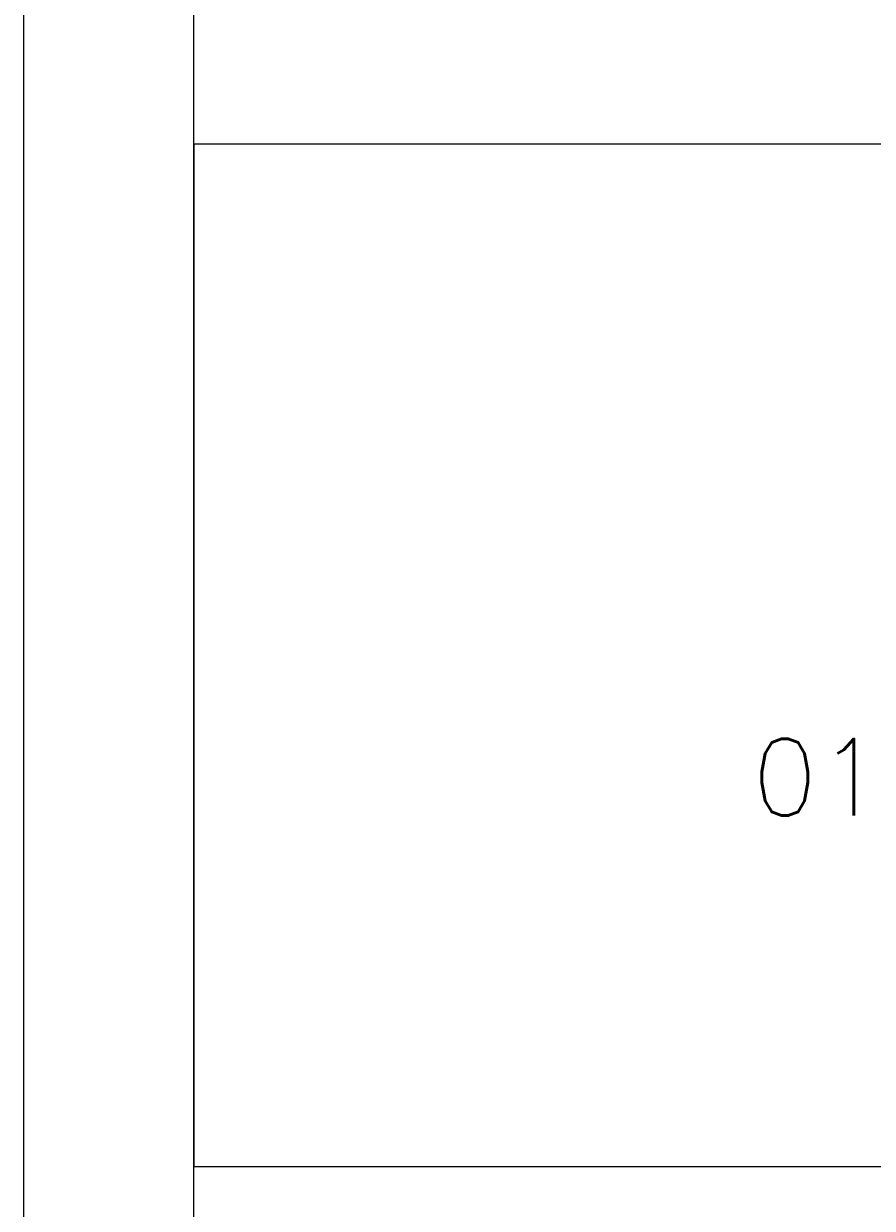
# Model space of a CAD drawing. Header units: millimetres. Extents: x 26027 to 581921, y 7230 to 233891.
# Drawn here: x 533398 to 533896, y 172778 to 173473 of the extents above; entities that cross this region are included whole.
import ezdxf

# ---------------------------------------------------------------- set-up
doc = ezdxf.new("R2010")
doc.units = ezdxf.units.MM
doc.header["$LTSCALE"] = 5
doc.layers.get('0').update_dxf_attribs({"color": 252})
for name, color, linetype, lineweight in [('Medical Equipment and Furniture', 252, 'Continuous', 0), ('NEW', 252, 'Continuous', 5), ('Walls', 252, 'Continuous', 5)]:
    doc.layers.add(name, color=color, linetype=linetype, lineweight=lineweight)
doc.styles.add('list_ghTextstyle', font='romans.shx', dxfattribs={"height": 0.25})

# ---------------------------------------------------------------- blocks, each defined once
blk = doc.blocks.new('*X103')
at = {"color": 0}
for p, q in [((5, 3), (5, 3)), ((5, 3), (5, 3)), ((5, 3), (5, 3)), ((5, 3), (5, 3)), ((5, 3), (5, 3)), ((5, 3), (5, 3)), ((5, 3), (5, 3)), ((5, 3), (5, 3)), ((5, 3), (5, 3)), ((5, 3), (5, 3)), ((5, 3), (5, 3)), ((5, 3), (5, 3)), ((5, 3), (5, 3)), ((5, 3), (5, 3)), ((5, 3), (5, 3)), ((5, 3), (5, 3)), ((5, 3), (5, 3)), ((5, 3), (5, 3)), ((5, 3), (5, 3)), ((5, 3), (5, 3)), ((5, 3), (5, 3)), ((5, 3), (5, 3)), ((5, 3), (5, 3)), ((5, 3), (5, 3)), ((5, 3), (5, 3)), ((5, 3), (5, 3)), ((5, 3), (5, 3)), ((5, 3), (5, 3)), ((5, 3), (5, 3)), ((5, 3), (5, 3)), ((5, 3), (5, 3)), ((5, 3), (5, 3)), ((5, 3), (5, 3)), ((5, 3), (5, 3)), ((5, 3), (5, 3)), ((5, 3), (5, 3)), ((5, 3), (5, 3)), ((5, 3), (5, 3)), ((5, 3), (5, 3)), ((5, 3), (5, 3)), ((5, 3), (5, 3)), ((5, 3), (5, 3)), ((5, 3), (5, 3)), ((5, 3), (5, 3)), ((5, 3), (5, 3)), ((5, 3), (5, 3)), ((5, 3), (5, 3)), ((5, 3), (5, 3)), ((5, 3), (5, 3)), ((5, 3), (5, 3)), ((5, 3), (5, 3)), ((5, 3), (5, 3)), ((5, 3), (5, 3)), ((5, 3), (5, 3)), ((5, 3), (5, 3)), ((5, 3), (5, 3)), ((5, 3), (5, 3)), ((5, 3), (5, 3)), ((5, 3), (5, 3)), ((5, 3), (5, 3)), ((5, 3), (5, 3)), ((5, 3), (5, 3)), ((5, 3), (5, 3)), ((5, 3), (5, 3)), ((5, 3), (5, 3)), ((5, 3), (5, 3)), ((6, 3), (5, 3)), ((5, 3), (5, 3)), ((6, 3), (5, 3)), ((5, 3), (5, 3)), ((6, 3), (5, 3)), ((5, 3), (5, 3)), ((6, 3), (5, 3)), ((5, 3), (5, 3)), ((5, 3), (5, 3)), ((5, 3), (5, 3)), ((5, 3), (5, 3)), ((5, 3), (5, 3)), ((5, 3), (5, 3)), ((5, 3), (5, 3)), ((5, 3), (5, 3)), ((5, 3), (5, 3)), ((5, 3), (5, 3)), ((5, 3), (5, 3)), ((5, 3), (5, 3)), ((5, 3), (5, 3)), ((5, 3), (5, 3)), ((5, 3), (5, 3)), ((5, 3), (5, 3)), ((5, 3), (5, 3)), ((5, 3), (5, 3)), ((5, 3), (5, 3)), ((5, 3), (5, 3)), ((5, 3), (5, 3)), ((5, 3), (5, 3)), ((5, 3), (5, 3)), ((6, 3), (6, 3)), ((6, 3), (6, 3)), ((6, 3), (6, 3)), ((6, 3), (6, 3)), ((6, 3), (6, 3)), ((6, 3), (6, 3)), ((6, 3), (6, 3)), ((6, 3), (6, 3)), ((6, 3), (6, 3)), ((6, 3), (6, 3)), ((6, 3), (6, 3)), ((6, 3), (6, 3)), ((6, 3), (6, 3)), ((6, 3), (6, 3)), ((6, 3), (6, 3)), ((6, 3), (6, 3)), ((6, 3), (6, 3)), ((6, 3), (6, 3)), ((6, 3), (6, 3)), ((6, 3), (6, 3)), ((6, 3), (6, 3)), ((6, 3), (6, 3)), ((6, 3), (6, 3)), ((6, 3), (6, 3)), ((6, 3), (6, 3)), ((6, 3), (6, 3)), ((6, 3), (6, 3)), ((6, 3), (6, 3)), ((6, 3), (6, 3)), ((6, 3), (6, 3)), ((6, 3), (6, 3)), ((6, 3), (6, 3)), ((6, 3), (6, 3)), ((6, 3), (6, 3)), ((6, 3), (6, 3)), ((6, 3), (6, 3)), ((6, 3), (6, 3)), ((6, 3), (6, 3)), ((6, 3), (6, 3)), ((6, 3), (6, 3)), ((6, 3), (6, 3)), ((6, 3), (6, 3)), ((6, 3), (6, 3)), ((6, 3), (6, 3)), ((6, 3), (6, 3)), ((6, 3), (6, 3)), ((6, 3), (6, 3)), ((6, 3), (6, 3)), ((6, 3), (6, 3)), ((6, 3), (6, 3)), ((6, 3), (6, 3)), ((6, 3), (6, 3)), ((6, 3), (6, 3)), ((6, 3), (6, 3)), ((6, 3), (6, 3)), ((6, 3), (6, 3)), ((6, 3), (6, 3)), ((6, 3), (6, 3)), ((6, 3), (6, 3)), ((6, 3), (6, 3)), ((6, 3), (6, 3)), ((6, 3), (6, 3)), ((6, 3), (6, 3)), ((6, 3), (6, 3)), ((6, 3), (6, 3)), ((6, 3), (6, 3)), ((6, 3), (6, 3)), ((6, 3), (6, 3)), ((6, 3), (6, 3)), ((6, 3), (6, 3)), ((6, 3), (6, 3)), ((6, 3), (6, 3)), ((6, 3), (6, 3)), ((6, 3), (6, 3)), ((6, 3), (6, 3)), ((6, 3), (6, 3)), ((6, 3), (6, 3)), ((6, 3), (6, 3)), ((6, 3), (6, 3)), ((6, 3), (6, 3)), ((6, 3), (6, 3)), ((6, 3), (6, 3)), ((6, 3), (6, 3)), ((6, 3), (6, 3)), ((6, 3), (6, 3)), ((6, 3), (6, 3)), ((6, 3), (6, 3)), ((6, 3), (6, 3)), ((6, 3), (6, 3)), ((6, 3), (6, 3)), ((6, 3), (6, 3)), ((6, 3), (6, 3)), ((6, 3), (6, 3)), ((6, 3), (6, 3)), ((6, 3), (6, 3)), ((6, 3), (6, 3)), ((6, 3), (6, 3)), ((6, 3), (6, 3)), ((6, 3), (6, 3)), ((6, 3), (6, 3)), ((6, 3), (6, 3)), ((6, 3), (6, 3)), ((6, 3), (6, 3)), ((6, 3), (6, 3)), ((6, 3), (6, 3)), ((6, 3), (6, 3)), ((6, 3), (6, 3)), ((6, 3), (6, 3)), ((6, 3), (6, 3)), ((6, 3), (6, 3)), ((6, 3), (6, 3)), ((6, 3), (6, 3)), ((6, 3), (6, 3)), ((6, 3), (6, 3)), ((6, 3), (6, 3)), ((6, 3), (6, 3)), ((6, 3), (6, 3)), ((6, 3), (6, 3)), ((6, 3), (6, 3)), ((6, 3), (6, 3)), ((6, 3), (6, 3)), ((6, 3), (6, 3)), ((6, 3), (6, 3)), ((6, 3), (6, 3)), ((6, 3), (6, 3)), ((6, 3), (6, 3)), ((6, 3), (6, 3)), ((6, 3), (6, 3)), ((6, 3), (6, 3)), ((6, 3), (6, 3)), ((6, 3), (6, 3)), ((6, 3), (6, 3)), ((6, 3), (6, 3)), ((6, 3), (6, 3)), ((6, 3), (6, 3)), ((6, 3), (6, 3)), ((6, 3), (6, 3)), ((6, 3), (6, 3)), ((6, 3), (6, 3)), ((6, 3), (6, 3)), ((6, 3), (6, 3)), ((6, 3), (6, 3)), ((6, 3), (6, 3)), ((6, 3), (6, 3)), ((6, 3), (6, 3)), ((6, 3), (6, 3)), ((6, 3), (6, 3)), ((6, 3), (6, 3)), ((6, 3), (6, 3)), ((6, 3), (6, 3)), ((6, 3), (6, 3)), ((6, 3), (6, 3)), ((6, 3), (6, 3)), ((6, 3), (6, 3)), ((6, 3), (6, 3)), ((6, 3), (6, 3)), ((6, 3), (6, 3)), ((6, 3), (6, 3)), ((6, 3), (6, 3)), ((6, 3), (6, 3)), ((6, 3), (6, 3)), ((6, 3), (6, 3)), ((6, 3), (6, 3)), ((6, 3), (6, 3)), ((6, 3), (6, 3)), ((6, 3), (6, 3)), ((6, 3), (6, 3)), ((6, 3), (6, 3)), ((6, 3), (6, 3)), ((6, 3), (6, 3)), ((6, 3), (6, 3)), ((6, 3), (6, 3)), ((6, 3), (6, 3)), ((6, 3), (6, 3)), ((6, 3), (6, 3)), ((6, 3), (6, 3)), ((6, 3), (6, 3)), ((6, 3), (6, 3)), ((6, 3), (6, 3)), ((6, 3), (6, 3)), ((6, 3), (6, 3)), ((6, 3), (6, 3)), ((6, 3), (6, 3)), ((6, 3), (6, 3)), ((6, 3), (6, 3)), ((6, 3), (6, 3)), ((6, 3), (6, 3)), ((6, 3), (6, 3)), ((6, 3), (6, 3)), ((6, 3), (6, 3)), ((6, 3), (6, 3)), ((6, 3), (6, 3)), ((6, 3), (6, 3)), ((6, 3), (6, 3)), ((6, 3), (6, 3)), ((6, 3), (6, 3)), ((6, 3), (6, 3)), ((6, 3), (6, 3)), ((6, 3), (6, 3)), ((6, 3), (6, 3)), ((6, 3), (6, 3)), ((6, 3), (6, 3)), ((6, 3), (6, 3)), ((6, 3), (6, 3)), ((6, 3), (5, 3)), ((6, 3), (5, 3)), ((6, 3), (5, 3)), ((6, 3), (5, 3)), ((6, 3), (5, 3)), ((6, 3), (6, 3)), ((6, 3), (6, 3)), ((6, 3), (6, 3)), ((6, 3), (6, 3)), ((6, 3), (6, 3)), ((6, 3), (6, 3)), ((6, 3), (6, 3)), ((6, 3), (6, 3)), ((6, 3), (6, 3)), ((6, 3), (6, 3)), ((6, 3), (6, 3)), ((6, 3), (6, 3)), ((6, 3), (6, 3)), ((6, 3), (6, 3)), ((6, 3), (6, 3)), ((6, 3), (6, 3)), ((6, 3), (6, 3)), ((6, 3), (6, 3)), ((6, 3), (6, 3)), ((6, 3), (6, 3)), ((6, 3), (6, 3)), ((6, 3), (6, 3)), ((6, 3), (6, 3)), ((6, 3), (6, 3)), ((6, 3), (6, 3)), ((6, 3), (6, 3)), ((6, 3), (6, 3)), ((6, 3), (6, 3)), ((6, 3), (6, 3)), ((6, 3), (6, 3)), ((6, 3), (6, 3)), ((6, 3), (6, 3)), ((6, 3), (6, 3)), ((6, 3), (6, 3)), ((6, 3), (6, 3)), ((6, 3), (6, 3)), ((6, 3), (6, 3)), ((6, 3), (6, 3)), ((6, 3), (6, 3)), ((6, 3), (6, 3)), ((6, 3), (6, 3)), ((6, 3), (6, 3)), ((6, 3), (6, 3)), ((6, 3), (6, 3)), ((6, 3), (6, 3)), ((6, 3), (6, 3)), ((6, 3), (6, 3)), ((6, 3), (6, 3)), ((6, 3), (6, 3)), ((6, 3), (6, 3)), ((6, 3), (6, 3)), ((6, 3), (6, 3)), ((6, 3), (6, 3)), ((6, 3), (6, 3)), ((6, 3), (6, 3)), ((6, 3), (6, 3)), ((6, 3), (6, 3)), ((6, 3), (6, 3)), ((6, 3), (6, 3)), ((6, 3), (6, 3)), ((6, 3), (6, 3)), ((6, 3), (6, 3)), ((6, 3), (6, 3)), ((6, 3), (6, 3)), ((6, 3), (6, 3)), ((6, 3), (6, 3)), ((6, 3), (6, 3)), ((6, 3), (6, 3)), ((6, 3), (6, 3)), ((6, 3), (6, 3)), ((6, 3), (6, 3)), ((6, 3), (6, 3)), ((6, 3), (6, 3)), ((6, 3), (6, 3)), ((6, 3), (6, 3)), ((6, 3), (6, 3)), ((6, 3), (6, 3)), ((6, 3), (6, 3)), ((6, 3), (6, 3)), ((6, 3), (6, 3)), ((6, 3), (6, 3)), ((6, 3), (6, 3)), ((6, 3), (6, 3)), ((6, 3), (6, 3)), ((6, 3), (6, 3)), ((6, 3), (6, 3)), ((6, 3), (6, 3)), ((6, 3), (6, 3)), ((6, 3), (6, 3)), ((6, 3), (6, 3)), ((6, 3), (6, 3)), ((6, 3), (6, 3)), ((6, 3), (6, 3)), ((6, 3), (6, 3)), ((6, 3), (6, 3)), ((6, 3), (6, 3)), ((6, 3), (6, 3)), ((6, 3), (6, 3)), ((6, 3), (6, 3)), ((6, 3), (6, 3)), ((6, 3), (6, 3)), ((6, 3), (6, 3)), ((6, 3), (6, 3)), ((6, 3), (6, 3)), ((6, 3), (6, 3)), ((6, 3), (6, 3)), ((6, 3), (6, 3)), ((6, 3), (6, 3)), ((6, 3), (6, 3)), ((6, 3), (6, 3)), ((6, 3), (6, 3)), ((6, 3), (6, 3)), ((6, 3), (6, 3)), ((6, 3), (6, 3)), ((6, 3), (6, 3)), ((6, 3), (6, 3)), ((6, 3), (6, 3)), ((6, 3), (6, 3)), ((6, 3), (6, 3)), ((6, 3), (6, 3)), ((6, 3), (6, 3)), ((6, 3), (6, 3)), ((6, 3), (6, 3)), ((6, 3), (6, 3)), ((6, 3), (6, 3)), ((6, 3), (6, 3)), ((6, 3), (6, 3)), ((6, 3), (6, 3)), ((6, 3), (6, 3)), ((6, 3), (6, 3)), ((6, 3), (6, 3)), ((6, 3), (6, 3)), ((6, 3), (6, 3)), ((6, 3), (6, 3)), ((6, 3), (6, 3)), ((6, 3), (6, 3)), ((6, 3), (6, 3)), ((6, 3), (6, 3)), ((6, 3), (6, 3)), ((6, 3), (6, 3)), ((6, 3), (6, 3)), ((6, 3), (6, 3)), ((6, 3), (6, 3)), ((6, 3), (6, 3)), ((6, 3), (6, 3)), ((6, 3), (6, 3)), ((6, 3), (6, 3)), ((6, 3), (6, 3)), ((6, 3), (6, 3)), ((6, 3), (6, 3)), ((6, 3), (6, 3)), ((6, 3), (6, 3)), ((6, 3), (6, 3)), ((6, 3), (6, 3)), ((6, 3), (6, 3)), ((6, 3), (6, 3)), ((6, 3), (6, 3)), ((6, 3), (6, 3)), ((6, 3), (6, 3)), ((6, 3), (6, 3)), ((6, 3), (6, 3)), ((6, 3), (6, 3)), ((6, 3), (6, 3)), ((6, 3), (6, 3)), ((6, 3), (6, 3)), ((6, 3), (6, 3)), ((6, 3), (6, 3)), ((6, 3), (6, 3)), ((6, 3), (6, 3)), ((6, 3), (6, 3)), ((6, 3), (6, 3)), ((6, 3), (6, 3)), ((6, 3), (6, 3)), ((6, 3), (6, 3)), ((6, 3), (6, 3)), ((6, 3), (6, 3)), ((6, 3), (6, 3)), ((6, 3), (6, 3)), ((6, 3), (6, 3)), ((6, 3), (6, 3)), ((6, 3), (6, 3)), ((6, 3), (6, 3)), ((6, 3), (6, 3)), ((6, 3), (6, 3)), ((6, 3), (6, 3)), ((6, 3), (6, 3)), ((6, 3), (6, 3)), ((6, 3), (6, 3)), ((6, 3), (6, 3)), ((6, 3), (6, 3)), ((6, 3), (6, 3)), ((6, 3), (6, 3)), ((6, 3), (6, 3)), ((6, 3), (6, 3)), ((6, 3), (6, 3)), ((6, 3), (6, 3)), ((6, 3), (6, 3)), ((6, 3), (6, 3)), ((6, 3), (6, 3)), ((6, 3), (6, 3)), ((6, 3), (6, 3)), ((6, 3), (6, 3)), ((6, 3), (6, 3)), ((6, 3), (6, 3)), ((6, 3), (6, 3)), ((6, 3), (6, 3)), ((6, 3), (6, 3)), ((6, 3), (6, 3)), ((6, 3), (6, 3)), ((6, 3), (6, 3)), ((6, 3), (6, 3)), ((6, 3), (6, 3)), ((6, 3), (6, 3)), ((6, 3), (6, 3)), ((6, 3), (6, 3)), ((6, 3), (6, 3)), ((6, 3), (6, 3)), ((6, 3), (6, 3)), ((6, 3), (6, 3)), ((6, 3), (6, 3)), ((6, 3), (6, 3)), ((6, 3), (6, 3)), ((6, 3), (6, 3)), ((6, 3), (6, 3)), ((6, 3), (6, 3)), ((6, 3), (6, 3)), ((6, 3), (6, 3)), ((6, 3), (6, 3)), ((6, 3), (6, 3)), ((6, 3), (6, 3)), ((6, 3), (6, 3)), ((6, 3), (6, 3)), ((6, 3), (6, 3)), ((6, 3), (6, 3)), ((6, 3), (6, 3)), ((6, 3), (6, 3)), ((6, 3), (6, 3)), ((6, 3), (6, 3)), ((6, 3), (6, 3)), ((6, 3), (6, 3)), ((6, 3), (6, 3)), ((6, 3), (6, 3)), ((6, 3), (6, 3)), ((6, 3), (6, 3)), ((6, 3), (6, 3)), ((6, 3), (6, 3)), ((6, 3), (6, 3)), ((6, 3), (6, 3)), ((6, 3), (6, 3)), ((6, 3), (6, 3)), ((6, 3), (6, 3)), ((6, 3), (6, 3)), ((6, 3), (6, 3)), ((6, 3), (6, 3)), ((6, 3), (6, 3)), ((6, 3), (6, 3)), ((6, 3), (6, 3)), ((6, 3), (6, 3)), ((6, 3), (6, 3)), ((6, 3), (6, 3)), ((6, 3), (6, 3)), ((6, 3), (6, 3)), ((6, 3), (6, 3)), ((6, 3), (6, 3)), ((6, 3), (6, 3)), ((6, 3), (6, 3)), ((6, 3), (6, 3)), ((6, 3), (6, 3)), ((6, 3), (6, 3)), ((6, 3), (6, 3)), ((6, 3), (6, 3)), ((6, 3), (6, 3)), ((6, 3), (6, 3)), ((6, 3), (6, 3)), ((6, 3), (6, 3)), ((6, 3), (6, 3)), ((6, 3), (6, 3)), ((6, 3), (6, 3)), ((6, 3), (6, 3)), ((6, 3), (6, 3)), ((6, 3), (6, 3)), ((6, 3), (6, 3)), ((6, 3), (6, 3)), ((6, 3), (6, 3)), ((6, 3), (6, 3)), ((6, 3), (6, 3)), ((6, 3), (6, 3)), ((6, 3), (6, 3)), ((6, 3), (6, 3)), ((6, 3), (6, 3)), ((6, 3), (6, 3)), ((6, 3), (6, 3)), ((6, 3), (6, 3)), ((6, 3), (6, 3)), ((6, 3), (6, 3)), ((6, 3), (6, 3)), ((6, 3), (6, 3)), ((6, 3), (6, 3)), ((6, 3), (6, 3)), ((6, 3), (6, 3)), ((6, 3), (6, 3)), ((6, 3), (6, 3)), ((6, 3), (6, 3)), ((6, 3), (6, 3)), ((6, 3), (6, 3)), ((6, 3), (6, 3)), ((6, 3), (6, 3)), ((6, 3), (6, 3)), ((6, 3), (6, 3)), ((6, 3), (6, 3)), ((6, 3), (6, 3)), ((6, 3), (6, 3)), ((6, 3), (6, 3)), ((6, 3), (6, 3)), ((6, 3), (6, 3)), ((6, 3), (6, 3)), ((6, 3), (6, 3))]:
    blk.add_line(p, q, dxfattribs=at)
blk = doc.blocks.new('*X104')
at = {"color": 0}
for p, q in [((13, 1), (13, 1)), ((13, 1), (13, 1)), ((13, 1), (13, 1)), ((13, 1), (13, 1)), ((13, 1), (13, 1)), ((13, 1), (13, 1)), ((13, 1), (13, 1)), ((13, 1), (13, 1)), ((13, 1), (13, 1)), ((13, 1), (13, 1)), ((13, 1), (13, 1)), ((13, 1), (13, 1)), ((13, 1), (13, 1)), ((13, 1), (13, 1)), ((13, 1), (13, 1)), ((13, 1), (14, 1)), ((13, 1), (14, 1)), ((13, 1), (14, 1)), ((13, 1), (13, 1)), ((13, 1), (13, 1)), ((13, 1), (13, 1)), ((13, 1), (13, 1)), ((13, 1), (13, 1)), ((13, 1), (13, 1)), ((13, 1), (13, 1)), ((13, 1), (13, 1)), ((13, 1), (13, 1)), ((13, 1), (13, 1)), ((13, 1), (13, 1)), ((13, 1), (13, 1)), ((13, 1), (13, 1)), ((13, 1), (13, 1)), ((13, 1), (13, 1)), ((13, 1), (13, 1)), ((13, 1), (13, 1)), ((13, 1), (13, 1)), ((13, 1), (13, 1)), ((13, 1), (13, 1)), ((13, 1), (13, 1)), ((13, 1), (13, 1)), ((13, 1), (13, 1)), ((13, 1), (13, 1)), ((13, 1), (13, 1)), ((13, 1), (13, 1)), ((13, 1), (13, 1)), ((13, 1), (13, 1)), ((13, 1), (13, 1)), ((13, 1), (13, 1)), ((13, 1), (13, 1)), ((13, 1), (13, 1)), ((13, 1), (13, 1)), ((13, 1), (13, 1)), ((13, 1), (13, 1)), ((13, 1), (13, 1)), ((13, 1), (13, 1)), ((13, 1), (13, 1)), ((13, 1), (13, 1)), ((13, 1), (13, 1)), ((13, 1), (13, 1)), ((13, 1), (13, 1)), ((13, 1), (13, 1)), ((13, 1), (13, 1)), ((13, 1), (13, 1)), ((13, 1), (13, 1)), ((13, 1), (13, 1)), ((13, 1), (13, 1)), ((13, 1), (13, 1)), ((13, 1), (13, 1)), ((13, 1), (13, 1)), ((13, 1), (13, 1)), ((13, 1), (13, 1)), ((13, 1), (13, 1)), ((13, 1), (13, 1)), ((13, 1), (13, 1)), ((13, 1), (13, 1)), ((13, 1), (13, 1)), ((13, 1), (13, 1)), ((13, 1), (13, 1)), ((13, 1), (13, 1)), ((13, 1), (13, 1)), ((13, 1), (13, 1)), ((13, 1), (13, 1)), ((13, 1), (13, 1)), ((13, 1), (13, 1)), ((13, 1), (13, 1)), ((13, 1), (13, 1)), ((13, 1), (13, 1)), ((13, 1), (13, 1)), ((13, 1), (13, 1)), ((13, 1), (13, 1)), ((13, 1), (13, 1)), ((13, 1), (13, 1)), ((13, 1), (13, 1)), ((13, 1), (13, 1)), ((13, 1), (13, 1)), ((13, 1), (13, 1)), ((13, 1), (13, 1)), ((13, 1), (13, 1)), ((13, 1), (13, 1)), ((13, 1), (13, 1)), ((13, 1), (13, 1)), ((13, 1), (13, 1)), ((13, 1), (13, 1)), ((13, 1), (13, 1)), ((13, 1), (13, 1)), ((13, 1), (13, 1)), ((13, 1), (13, 1)), ((13, 1), (13, 1)), ((13, 1), (13, 1)), ((13, 1), (13, 1)), ((13, 1), (13, 1)), ((13, 1), (13, 1)), ((13, 1), (13, 1)), ((13, 1), (13, 1)), ((13, 1), (13, 1)), ((13, 1), (13, 1)), ((13, 1), (13, 1)), ((13, 1), (13, 1)), ((13, 1), (13, 1)), ((13, 1), (13, 1)), ((13, 1), (13, 1)), ((13, 1), (13, 1)), ((13, 1), (13, 1)), ((13, 1), (14, 1)), ((13, 0), (13, 0)), ((13, 0), (13, 0)), ((13, 0), (13, 0)), ((13, 0), (13, 0)), ((13, 0), (13, 0)), ((13, 0), (13, 0)), ((13, 0), (13, 0)), ((13, 0), (13, 0)), ((13, 0), (13, 0)), ((13, 0), (13, 0)), ((13, 0), (13, 0)), ((13, 0), (13, 0)), ((13, 0), (13, 0)), ((13, 0), (13, 0)), ((13, 0), (13, 0)), ((13, 0), (13, 0)), ((13, 0), (13, 0)), ((13, 0), (13, 0)), ((13, 0), (13, 0)), ((13, 0), (13, 0)), ((13, 0), (13, 0)), ((13, 0), (13, 0)), ((13, 0), (13, 0)), ((13, 0), (13, 0)), ((13, 0), (13, 0)), ((13, 0), (13, 0)), ((13, 0), (13, 0)), ((13, 0), (13, 0)), ((13, 0), (13, 0)), ((13, 0), (13, 0)), ((13, 0), (13, 0)), ((13, 0), (13, 0)), ((13, 0), (13, 0)), ((13, 0), (13, 0)), ((13, 0), (13, 0)), ((13, 0), (13, 0)), ((13, 0), (13, 0)), ((13, 0), (13, 0)), ((13, 0), (13, 0)), ((13, 0), (13, 0)), ((13, 0), (13, 0)), ((13, 0), (13, 0)), ((13, 0), (13, 0)), ((13, 0), (13, 0)), ((13, 0), (13, 0)), ((13, 0), (13, 0)), ((13, 0), (13, 0)), ((13, 0), (13, 0)), ((13, 0), (14, 0)), ((13, 0), (14, 0)), ((13, 0), (13, 0)), ((13, 0), (14, 0)), ((14, 1), (14, 1)), ((14, 1), (14, 1)), ((14, 1), (14, 1)), ((14, 1), (14, 1)), ((14, 1), (14, 1)), ((14, 1), (14, 1)), ((14, 1), (14, 1)), ((14, 1), (14, 1)), ((14, 1), (14, 1)), ((14, 1), (14, 1)), ((14, 1), (14, 1)), ((14, 1), (14, 1)), ((14, 1), (14, 1)), ((14, 1), (14, 1)), ((14, 1), (14, 1)), ((14, 1), (14, 1)), ((14, 1), (14, 1)), ((14, 1), (14, 1)), ((14, 1), (14, 1)), ((14, 1), (14, 1)), ((14, 1), (14, 1)), ((14, 1), (14, 1)), ((14, 1), (14, 1)), ((14, 1), (14, 1)), ((14, 1), (14, 1)), ((14, 1), (14, 1)), ((14, 1), (14, 1)), ((14, 1), (14, 1)), ((14, 1), (14, 1)), ((14, 1), (14, 1)), ((14, 1), (14, 1)), ((14, 1), (14, 1)), ((14, 1), (14, 1)), ((14, 1), (14, 1)), ((14, 1), (14, 1)), ((14, 1), (14, 1)), ((14, 1), (14, 1)), ((14, 1), (14, 1)), ((14, 1), (14, 1)), ((14, 1), (14, 1)), ((14, 1), (14, 1)), ((14, 1), (14, 1)), ((14, 1), (14, 1)), ((14, 1), (14, 1)), ((14, 1), (14, 1)), ((14, 1), (14, 1)), ((14, 1), (14, 1)), ((14, 1), (14, 1)), ((14, 1), (14, 1)), ((14, 1), (14, 1)), ((14, 1), (14, 1)), ((14, 1), (14, 1)), ((14, 1), (14, 1)), ((14, 1), (14, 1)), ((14, 1), (14, 1)), ((14, 1), (14, 1)), ((14, 1), (14, 1)), ((14, 1), (14, 1)), ((14, 1), (14, 1)), ((14, 1), (14, 1)), ((14, 1), (14, 1)), ((14, 1), (14, 1)), ((14, 1), (14, 1)), ((14, 1), (14, 1)), ((14, 1), (14, 1)), ((14, 1), (14, 1)), ((14, 1), (14, 1)), ((14, 1), (14, 1)), ((14, 1), (14, 1)), ((14, 1), (14, 1)), ((14, 1), (14, 1)), ((14, 1), (14, 1)), ((14, 1), (14, 1)), ((14, 1), (14, 1)), ((14, 1), (14, 1)), ((14, 1), (14, 1)), ((14, 1), (14, 1)), ((14, 1), (14, 1)), ((14, 1), (14, 1)), ((14, 1), (14, 1)), ((14, 1), (14, 1)), ((14, 1), (14, 1)), ((14, 1), (14, 1)), ((14, 1), (14, 1)), ((14, 1), (14, 1)), ((14, 1), (14, 1)), ((14, 1), (14, 1)), ((14, 1), (14, 1)), ((14, 1), (14, 1)), ((14, 1), (14, 1)), ((14, 1), (14, 1)), ((14, 1), (14, 1)), ((14, 1), (14, 1)), ((14, 1), (14, 1)), ((14, 0), (14, 0)), ((14, 0), (14, 0)), ((14, 0), (14, 0)), ((14, 0), (14, 0)), ((14, 0), (14, 0)), ((14, 0), (14, 0)), ((14, 0), (14, 0)), ((14, 0), (14, 0)), ((14, 0), (14, 0)), ((14, 0), (14, 0)), ((14, 0), (14, 0)), ((14, 0), (14, 0)), ((14, 0), (14, 0)), ((14, 0), (14, 0)), ((14, 0), (14, 0)), ((14, 0), (14, 0)), ((14, 0), (14, 0)), ((14, 0), (14, 0)), ((14, 0), (14, 0)), ((14, 0), (14, 0)), ((14, 0), (14, 0)), ((14, 0), (14, 0)), ((14, 0), (14, 0)), ((14, 0), (14, 0)), ((14, 0), (14, 0)), ((14, 0), (14, 0)), ((14, 0), (14, 0)), ((14, 0), (14, 0)), ((14, 0), (14, 0)), ((14, 0), (14, 0)), ((14, 0), (14, 0)), ((14, 0), (14, 0)), ((14, 0), (14, 0)), ((14, 0), (14, 0)), ((14, 0), (14, 0)), ((14, 0), (14, 0)), ((14, 0), (14, 0)), ((14, 0), (14, 0)), ((14, 0), (14, 0)), ((14, 0), (14, 0)), ((14, 0), (14, 0)), ((14, 0), (14, 0)), ((14, 0), (14, 0)), ((14, 0), (14, 0)), ((14, 0), (14, 0)), ((14, 0), (14, 0)), ((14, 0), (14, 0)), ((14, 0), (14, 0)), ((13, 0), (13, 0)), ((13, 0), (14, 0)), ((13, 0), (13, 0)), ((13, 0), (14, 0)), ((13, 0), (13, 0)), ((13, 0), (14, 0)), ((13, 0), (13, 0)), ((13, 0), (13, 0)), ((13, 0), (13, 0)), ((13, 0), (13, 0)), ((13, 0), (14, 0)), ((13, 0), (13, 0)), ((13, 0), (14, 0)), ((13, 0), (13, 0)), ((13, 0), (14, 0)), ((13, 0), (13, 0)), ((13, 0), (14, 0)), ((13, 0), (13, 0)), ((13, 0), (14, 0)), ((13, 0), (13, 0)), ((13, 0), (14, 0)), ((13, 0), (13, 0)), ((13, 0), (14, 0)), ((13, 0), (13, 0)), ((13, 0), (13, 0)), ((13, 0), (13, 0)), ((13, 0), (14, 0)), ((13, 0), (13, 0)), ((13, 0), (14, 0)), ((13, 0), (13, 0)), ((13, 0), (14, 0)), ((13, 0), (13, 0)), ((13, 0), (14, 0)), ((13, 0), (13, 0)), ((13, 0), (13, 0)), ((13, 0), (13, 0)), ((13, 0), (13, 0)), ((13, 0), (13, 0)), ((13, 0), (13, 0)), ((13, 0), (13, 0)), ((13, 0), (13, 0)), ((13, 0), (13, 0)), ((13, 0), (13, 0)), ((13, 0), (13, 0)), ((13, 0), (13, 0)), ((13, 0), (13, 0)), ((13, 0), (13, 0)), ((13, 0), (13, 0)), ((13, 0), (13, 0)), ((13, 0), (13, 0)), ((13, 0), (13, 0)), ((13, 0), (13, 0)), ((13, 0), (13, 0)), ((13, 0), (13, 0)), ((13, 0), (13, 0)), ((13, 0), (13, 0)), ((13, 0), (13, 0)), ((13, 0), (13, 0)), ((13, 0), (13, 0)), ((13, 0), (13, 0)), ((13, 0), (13, 0)), ((13, 0), (13, 0)), ((13, 0), (13, 0)), ((13, 0), (13, 0)), ((13, -1), (13, -1)), ((13, -1), (13, -1)), ((13, -1), (13, -1)), ((13, -1), (13, -1)), ((13, -1), (13, -1)), ((13, -1), (14, -1)), ((13, -1), (13, -1)), ((14, 0), (14, 0)), ((14, 0), (14, 0)), ((14, 0), (14, 0)), ((14, 0), (14, 0)), ((14, 0), (14, 0)), ((14, 0), (14, 0)), ((14, 0), (14, 0)), ((14, 0), (14, 0)), ((14, 0), (14, 0)), ((14, 0), (14, 0)), ((14, 0), (14, 0)), ((14, 0), (14, 0)), ((14, 0), (14, 0)), ((14, 0), (14, 0)), ((14, 0), (14, 0)), ((13, 0), (14, 0)), ((14, 0), (14, 0)), ((14, 0), (14, 0)), ((14, 0), (14, 0)), ((14, 0), (14, 0)), ((14, 0), (14, 0)), ((14, 0), (14, 0)), ((14, 0), (14, 0)), ((14, 0), (14, 0)), ((14, 0), (14, 0)), ((14, 0), (14, 0)), ((14, 0), (14, 0)), ((14, 0), (14, 0)), ((14, 0), (14, 0)), ((14, 0), (14, 0)), ((14, 0), (14, 0)), ((14, 0), (14, 0)), ((14, 0), (14, 0)), ((14, 0), (14, 0)), ((14, 0), (14, 0)), ((14, 0), (14, 0)), ((14, 0), (14, 0)), ((14, 0), (14, 0)), ((14, 0), (14, 0)), ((14, 0), (14, 0)), ((14, 0), (14, 0)), ((14, 0), (14, 0)), ((14, 0), (14, 0)), ((14, 0), (14, 0)), ((14, 0), (14, 0)), ((14, 0), (14, 0)), ((14, 0), (14, 0)), ((14, 0), (14, 0)), ((14, 0), (14, 0)), ((14, 0), (14, 0)), ((14, -1), (14, -1)), ((14, -1), (14, -1)), ((14, -1), (14, -1)), ((14, -1), (14, -1)), ((14, -1), (14, -1))]:
    blk.add_line(p, q, dxfattribs=at)
blk = doc.blocks.new('GF21042-P')
for p, q in [((0.7, 0.6), (-0.7, 0.6)), ((0.7, 0), (0.7, 0.6)), ((-0.7, 0), (0.7, 0))]:
    blk.add_line(p, q)
for points in [[(0.7, 0.6), (0.7, 0.6), (0.7, 0.6), (0.7, 0.6), (0.7, 0.6), (0.7, 0.6), (0.7, 0.6), (0.7, 0.6), (0.7, 0.6), (0.7, 0.6), (0.7, 0.6), (0.7, 0.6), (0.7, 0.6), (0.7, 0.6), (0.7, 0.6), (0.7, 0.6), (0.7, 0.6), (0.7, 0.6), (0.7, 0.6), (0.7, 0.6), (0.7, 0.6), (0.7, 0.6), (0.7, 0.6), (0.7, 0.6), (0.7, 0.6), (0.7, 0.6), (0.7, 0.6), (0.7, 0.6), (0.7, 0.6), (0.7, 0.6), (0.7, 0.6), (0.7, 0.6), (0.7, 0.6), (0.7, 0.6), (0.7, 0.6), (0.7, 0.6), (0.7, 0.6), (0.7, 0.6), (0.7, 0.6), (0.7, 0.6), (0.7, 0.6), (0.7, 0.6), (0.7, 0.6), (0.7, 0.6), (0.7, 0.6), (0.7, 0.6), (0.7, 0.6), (0.7, 0.6), (0.7, 0.6), (0.7, 0.6), (0.7, 0.6), (0.7, 0.6), (0.7, 0.6), (0.7, 0.6), (0.7, 0.6), (0.7, 0.6), (0.7, 0.6), (0.7, 0.6), (0.7, 0.6), (0.7, 0.6), (0.7, 0.6), (0.7, 0.6), (0.7, 0.6), (0.7, 0.6), (0.7, 0.6), (0.7, 0.6), (0.7, 0.6), (0.7, 0.6), (0.7, 0.6), (0.7, 0.6), (0.7, 0.6), (0.7, 0.6), (0.7, 0.6), (0.7, 0.6), (0.7, 0.6), (0.7, 0.6), (0.7, 0.6), (0.7, 0.6), (0.7, 0.6), (0.7, 0.6), (0.7, 0.6), (0.7, 0.6), (0.7, 0.6), (0.7, 0.6), (0.7, 0.6), (0.7, 0.6), (0.7, 0.6), (0.7, 0.6), (0.7, 0.6), (0.7, 0.6), (0.7, 0.6), (0.7, 0.6), (0.7, 0.6), (0.7, 0.6), (0.7, 0.6), (0.7, 0.6), (0.7, 0.6), (0.7, 0.6), (0.7, 0.6), (0.7, 0.6), (0.7, 0.6), (0.7, 0.6), (0.7, 0.6), (0.7, 0.6), (0.7, 0.6), (0.7, 0.6), (0.7, 0.6), (0.7, 0.6), (0.7, 0.6), (0.7, 0.6), (0.7, 0.6), (0.7, 0.6), (0.7, 0.6), (0.7, 0.6), (0.7, 0.6), (0.7, 0.6), (0.7, 0.6), (0.7, 0.6), (0.7, 0.6), (0.7, 0.6), (0.7, 0.6), (0.7, 0.6), (0.7, 0.6), (0.7, 0.6), (0.7, 0.6), (0.7, 0.6), (0.7, 0.6), (0.7, 0.6), (0.7, 0.6), (0.7, 0.6), (0.7, 0.6), (0.7, 0.6), (0.7, 0.6), (0.7, 0.6), (0.7, 0.6), (0.7, 0.6), (0.7, 0.6), (0.7, 0.6), (0.7, 0.6), (0.7, 0.6), (0.7, 0.6), (0.7, 0.6), (0.7, 0.6), (0.7, 0.6), (0.7, 0.6), (0.7, 0.6), (0.7, 0.6), (0.7, 0.6), (0.7, 0.6), (0.7, 0.6), (0.7, 0.6), (0.7, 0.6), (0.7, 0.6), (0.7, 0.6), (0.7, 0.6), (0.7, 0.6), (0.7, 0.6), (0.7, 0.6), (0.7, 0.6), (0.7, 0.6), (0.7, 0.6), (0.7, 0.6), (0.7, 0.6), (0.7, 0.6), (0.7, 0.6), (0.7, 0.6), (0.7, 0.6), (0.7, 0.6), (0.7, 0.6), (0.7, 0.6), (0.7, 0.6), (0.7, 0.6), (0.7, 0.6), (0.7, 0.6), (0.7, 0.6), (0.7, 0.6), (0.7, 0.6), (0.7, 0.6), (0.7, 0.6), (0.7, 0.6), (0.7, 0.6), (0.7, 0.6), (0.7, 0.6), (0.7, 0.6), (0.7, 0.6), (0.7, 0.6), (0.7, 0.6), (0.7, 0.6), (0.7, 0.6), (0.7, 0.6), (0.7, 0.6), (0.7, 0.6), (0.7, 0.6), (0.7, 0.6), (0.7, 0.6), (0.7, 0.6), (0.7, 0.6), (0.7, 0.6), (0.7, 0.6), (0.7, 0.6), (0.7, 0.6), (0.7, 0.6), (0.7, 0.6), (0.7, 0.6), (0.7, 0.6), (0.7, 0.6), (0.7, 0.6), (0.7, 0.6), (0.7, 0.6), (0.7, 0.6), (0.7, 0.6), (0.7, 0.6), (0.7, 0.6), (0.7, 0.6), (0.7, 0.6), (0.7, 0.6), (0.7, 0.6), (0.7, 0.6), (0.7, 0.6)], [(0.7, 0.6), (0.7, 0.6), (0.7, 0.6), (0.7, 0.6), (0.7, 0.6), (0.7, 0.6), (0.7, 0.6), (0.7, 0.6), (0.7, 0.6), (0.7, 0.6), (0.7, 0.6), (0.7, 0.6), (0.7, 0.6), (0.7, 0.6), (0.7, 0.6), (0.7, 0.6), (0.7, 0.6), (0.7, 0.6), (0.7, 0.6), (0.7, 0.6), (0.7, 0.6), (0.7, 0.6), (0.7, 0.6), (0.7, 0.6), (0.7, 0.6), (0.7, 0.6), (0.7, 0.6), (0.7, 0.6), (0.7, 0.6), (0.7, 0.6), (0.7, 0.6), (0.7, 0.6), (0.7, 0.6), (0.7, 0.6), (0.7, 0.6), (0.7, 0.6), (0.7, 0.6), (0.7, 0.6), (0.7, 0.6), (0.7, 0.6), (0.7, 0.6), (0.7, 0.6), (0.7, 0.6), (0.7, 0.6), (0.7, 0.6), (0.7, 0.6), (0.7, 0.6), (0.7, 0.6), (0.7, 0.6), (0.7, 0.6), (0.7, 0.6), (0.7, 0.6), (0.7, 0.6), (0.7, 0.6), (0.7, 0.6), (0.7, 0.6), (0.7, 0.6), (0.7, 0.6), (0.7, 0.6), (0.7, 0.6), (0.7, 0.6), (0.7, 0.6), (0.7, 0.6), (0.7, 0.6), (0.7, 0.6), (0.7, 0.6), (0.7, 0.6), (0.7, 0.6), (0.7, 0.6), (0.7, 0.6), (0.7, 0.6), (0.7, 0.6), (0.7, 0.6), (0.7, 0.6), (0.7, 0.6), (0.7, 0.6), (0.7, 0.6), (0.7, 0.6), (0.7, 0.6), (0.7, 0.6), (0.7, 0.6), (0.7, 0.6), (0.7, 0.6), (0.7, 0.6), (0.7, 0.6), (0.7, 0.6), (0.7, 0.6), (0.7, 0.6), (0.7, 0.6), (0.7, 0.6), (0.7, 0.6), (0.7, 0.6), (0.7, 0.6), (0.7, 0.6), (0.7, 0.6), (0.7, 0.6), (0.7, 0.6), (0.7, 0.6), (0.7, 0.6), (0.7, 0.6), (0.7, 0.6), (0.7, 0.6), (0.7, 0.6), (0.7, 0.6), (0.7, 0.6), (0.7, 0.6), (0.7, 0.6), (0.7, 0.6), (0.7, 0.6), (0.7, 0.6), (0.7, 0.6), (0.7, 0.6), (0.7, 0.6), (0.7, 0.6), (0.7, 0.6), (0.7, 0.6), (0.7, 0.6), (0.7, 0.6), (0.7, 0.6), (0.7, 0.6), (0.7, 0.6), (0.7, 0.6), (0.7, 0.6), (0.7, 0.6), (0.7, 0.6), (0.7, 0.6), (0.7, 0.6), (0.7, 0.6), (0.7, 0.6), (0.7, 0.6), (0.7, 0.6), (0.7, 0.6), (0.7, 0.6), (0.7, 0.6), (0.7, 0.6), (0.7, 0.6), (0.7, 0.6), (0.7, 0.6), (0.7, 0.6), (0.7, 0.6), (0.7, 0.6), (0.7, 0.6), (0.7, 0.6), (0.7, 0.6), (0.7, 0.6), (0.7, 0.6), (0.7, 0.6), (0.7, 0.6), (0.7, 0.6), (0.7, 0.6), (0.7, 0.6), (0.7, 0.6), (0.7, 0.6), (0.7, 0.6), (0.7, 0.6), (0.7, 0.6), (0.7, 0.6), (0.7, 0.6), (0.7, 0.6), (0.7, 0.6), (0.7, 0.6), (0.7, 0.6), (0.7, 0.6), (0.7, 0.6), (0.7, 0.6), (0.7, 0.6), (0.7, 0.6), (0.7, 0.6), (0.7, 0.6), (0.7, 0.6), (0.7, 0.6), (0.7, 0.6), (0.7, 0.6), (0.7, 0.6), (0.7, 0.6), (0.7, 0.6), (0.7, 0.6), (0.7, 0.6), (0.7, 0.6), (0.7, 0.6), (0.7, 0.6), (0.7, 0.6), (0.7, 0.6), (0.7, 0.6), (0.7, 0.6), (0.7, 0.6), (0.7, 0.6), (0.7, 0.6), (0.7, 0.6), (0.7, 0.6), (0.7, 0.6), (0.7, 0.6), (0.7, 0.6), (0.7, 0.6), (0.7, 0.6), (0.7, 0.6), (0.7, 0.6), (0.7, 0.6), (0.7, 0.6), (0.7, 0.6), (0.7, 0.6), (0.7, 0.6), (0.7, 0.6), (0.7, 0.6), (0.7, 0.6), (0.7, 0.6), (0.7, 0.6), (0.7, 0.6), (0.7, 0.6), (0.7, 0.6), (0.7, 0.6), (0.7, 0.6), (0.7, 0.6), (0.7, 0.6)], [(0.7, 0.6), (0.7, 0.6), (0.7, 0.6), (0.7, 0.6), (0.7, 0.6), (0.7, 0.6), (0.7, 0.6), (0.7, 0.6), (0.7, 0.6), (0.7, 0.6), (0.7, 0.6), (0.7, 0.6), (0.7, 0.6), (0.7, 0.6), (0.7, 0.6), (0.7, 0.6), (0.7, 0.6), (0.7, 0.6), (0.7, 0.6), (0.7, 0.6), (0.7, 0.6), (0.7, 0.6), (0.7, 0.6), (0.7, 0.6), (0.7, 0.6), (0.7, 0.6), (0.7, 0.6), (0.7, 0.6), (0.7, 0.6), (0.7, 0.6), (0.7, 0.6), (0.7, 0.6), (0.7, 0.6), (0.7, 0.6), (0.7, 0.6), (0.7, 0.6), (0.7, 0.6), (0.7, 0.6), (0.7, 0.6), (0.7, 0.6), (0.7, 0.6), (0.7, 0.6), (0.7, 0.6), (0.7, 0.6), (0.7, 0.6), (0.7, 0.6), (0.7, 0.6), (0.7, 0.6), (0.7, 0.6), (0.7, 0.6), (0.7, 0.6), (0.7, 0.6), (0.7, 0.6), (0.7, 0.6), (0.7, 0.6), (0.7, 0.6), (0.7, 0.6), (0.7, 0.6), (0.7, 0.6), (0.7, 0.6), (0.7, 0.6), (0.7, 0.6), (0.7, 0.6), (0.7, 0.6), (0.7, 0.6), (0.7, 0.6), (0.7, 0.6), (0.7, 0.6), (0.7, 0.6), (0.7, 0.6), (0.7, 0.6), (0.7, 0.6), (0.7, 0.6), (0.7, 0.6), (0.7, 0.6), (0.7, 0.6), (0.7, 0.6), (0.7, 0.6), (0.7, 0.6), (0.7, 0.6), (0.7, 0.6), (0.7, 0.6), (0.7, 0.6), (0.7, 0.6), (0.7, 0.6), (0.7, 0.6), (0.7, 0.6), (0.7, 0.6), (0.7, 0.6), (0.7, 0.6), (0.7, 0.6), (0.7, 0.6), (0.7, 0.6), (0.7, 0.6), (0.7, 0.6), (0.7, 0.6), (0.7, 0.6), (0.7, 0.6), (0.7, 0.6), (0.7, 0.6), (0.7, 0.6), (0.7, 0.6), (0.7, 0.6), (0.7, 0.6), (0.7, 0.6), (0.7, 0.6), (0.7, 0.6), (0.7, 0.6), (0.7, 0.6), (0.7, 0.6), (0.7, 0.6), (0.7, 0.6), (0.7, 0.6), (0.7, 0.6), (0.7, 0.6), (0.7, 0.6), (0.7, 0.6), (0.7, 0.6), (0.7, 0.6), (0.7, 0.6), (0.7, 0.6), (0.7, 0.6), (0.7, 0.6), (0.7, 0.6), (0.7, 0.6), (0.7, 0.6), (0.7, 0.6), (0.7, 0.6), (0.7, 0.6), (0.7, 0.6), (0.7, 0.6), (0.7, 0.6), (0.7, 0.6), (0.7, 0.6), (0.7, 0.6), (0.7, 0.6), (0.7, 0.6), (0.7, 0.6), (0.7, 0.6), (0.7, 0.6), (0.7, 0.6), (0.7, 0.6), (0.7, 0.6), (0.7, 0.6), (0.7, 0.6), (0.7, 0.6), (0.7, 0.6), (0.7, 0.6), (0.7, 0.6), (0.7, 0.6), (0.7, 0.6), (0.7, 0.6), (0.7, 0.6), (0.7, 0.6), (0.7, 0.6), (0.7, 0.6), (0.7, 0.6), (0.7, 0.6), (0.7, 0.6), (0.7, 0.6), (0.7, 0.6), (0.7, 0.6), (0.7, 0.6), (0.7, 0.6), (0.7, 0.6), (0.7, 0.6), (0.7, 0.6), (0.7, 0.6), (0.7, 0.6), (0.7, 0.6), (0.7, 0.6), (0.7, 0.6), (0.7, 0.6), (0.7, 0.6), (0.7, 0.6), (0.7, 0.6), (0.7, 0.6), (0.7, 0.6), (0.7, 0.6), (0.7, 0.6), (0.7, 0.6), (0.7, 0.6), (0.7, 0.6), (0.7, 0.6), (0.7, 0.6), (0.7, 0.6), (0.7, 0.6), (0.7, 0.6), (0.7, 0.6), (0.7, 0.6), (0.7, 0.6), (0.7, 0.6), (0.7, 0.6), (0.7, 0.6), (0.7, 0.6), (0.7, 0.6), (0.7, 0.6), (0.7, 0.6), (0.7, 0.6), (0.7, 0.6), (0.7, 0.6), (0.7, 0.6), (0.7, 0.6), (0.7, 0.6), (0.7, 0.6), (0.7, 0.6), (0.7, 0.6), (0.7, 0.6), (0.7, 0.6), (0.7, 0.6), (0.7, 0.6), (0.7, 0.6), (0.7, 0.6), (0.7, 0.6), (0.7, 0.6), (0.7, 0.6), (0.7, 0.6), (0.7, 0.6), (0.7, 0.6), (0.7, 0.6), (0.7, 0.6), (0.7, 0.6), (0.7, 0.6), (0.7, 0.6), (0.7, 0.6), (0.7, 0.6), (0.7, 0.6), (0.7, 0.6), (0.7, 0.6), (0.7, 0.6), (0.7, 0.6), (0.7, 0.6), (0.7, 0.6), (0.7, 0.6), (0.7, 0.6), (0.7, 0.6), (0.7, 0.6), (0.7, 0.6), (0.7, 0.6), (0.7, 0.6), (0.7, 0.6), (0.7, 0.6), (0.7, 0.6), (0.7, 0.6), (0.7, 0.6), (0.7, 0.6), (0.7, 0.6), (0.7, 0.6), (0.7, 0.6), (0.7, 0.6), (0.7, 0.6), (0.7, 0.6), (0.7, 0.6), (0.7, 0.6), (0.7, 0.6), (0.7, 0.6), (0.7, 0.6), (0.7, 0.6), (0.7, 0.6), (0.7, 0.6), (0.7, 0.6), (0.7, 0.6), (0.7, 0.6), (0.7, 0.6), (0.7, 0.6), (0.7, 0.6), (0.7, 0.6), (0.7, 0.6), (0.7, 0.6), (0.7, 0.6), (0.7, 0.6), (0.7, 0.6), (0.7, 0.6), (0.7, 0.6), (0.7, 0.6), (0.7, 0.6), (0.7, 0.6)]]:
    blk.add_lwpolyline(points, close=True)
at = {"layer": 'NEW', "color": 8, "linetype": 'Continuous'}
for points in [[(0.7, 0.6), (0.7, 0.6), (0.7, 0.6), (0.7, 0.6), (0.7, 0.6), (0.7, 0.6), (0.7, 0.6), (0.7, 0.6), (0.7, 0.6)], [(0.7, 0.6), (0.7, 0.6), (0.7, 0.6), (0.7, 0.6), (0.7, 0.6), (0.7, 0.6), (0.7, 0.6), (0.7, 0.6), (0.7, 0.6), (0.7, 0.6)], [(0.7, 0.6), (0.7, 0.6), (0.7, 0.6), (0.7, 0.6), (0.7, 0.6), (0.7, 0.6), (0.7, 0.6), (0.7, 0.6), (0.7, 0.6), (0.7, 0.6), (0.7, 0.6), (0.7, 0.6), (0.7, 0.6), (0.7, 0.6), (0.7, 0.6), (0.7, 0.6), (0.7, 0.6), (0.7, 0.6)], [(0.7, 0.6), (0.7, 0.6), (0.7, 0.6), (0.7, 0.6), (0.7, 0.6), (0.7, 0.6), (0.7, 0.6)], [(0.7, 0.6), (0.7, 0.6), (0.7, 0.6), (0.7, 0.6), (0.7, 0.6), (0.7, 0.6), (0.7, 0.6), (0.7, 0.6)], [(0.7, 0.6), (0.7, 0.6), (0.7, 0.6), (0.7, 0.6), (0.7, 0.6), (0.7, 0.6), (0.7, 0.6), (0.7, 0.6), (0.7, 0.6), (0.7, 0.6), (0.7, 0.6), (0.7, 0.6)], [(0.7, 0.6), (0.7, 0.6), (0.7, 0.6), (0.7, 0.6), (0.7, 0.6), (0.7, 0.6), (0.7, 0.6), (0.7, 0.6), (0.7, 0.6), (0.7, 0.6)], [(0.7, 0.6), (0.7, 0.6), (0.7, 0.6), (0.7, 0.6), (0.7, 0.6), (0.7, 0.6), (0.7, 0.6), (0.7, 0.6), (0.7, 0.6), (0.7, 0.6), (0.7, 0.6), (0.7, 0.6), (0.7, 0.6), (0.7, 0.6), (0.7, 0.6)], [(0.7, 0.6), (0.7, 0.6), (0.7, 0.6), (0.7, 0.6), (0.7, 0.6), (0.7, 0.6), (0.7, 0.6), (0.7, 0.6), (0.7, 0.6), (0.7, 0.6)], [(0.7, 0.6), (0.7, 0.6), (0.7, 0.6), (0.7, 0.6), (0.7, 0.6), (0.7, 0.6), (0.7, 0.6), (0.7, 0.6), (0.7, 0.6), (0.7, 0.6)], [(0.7, 0.6), (0.7, 0.6), (0.7, 0.6), (0.7, 0.6), (0.7, 0.6), (0.7, 0.6), (0.7, 0.6), (0.7, 0.6), (0.7, 0.6), (0.7, 0.6), (0.7, 0.6), (0.7, 0.6), (0.7, 0.6), (0.7, 0.6), (0.7, 0.6), (0.7, 0.6), (0.7, 0.6), (0.7, 0.6), (0.7, 0.6), (0.7, 0.6), (0.7, 0.6), (0.7, 0.6), (0.7, 0.6), (0.7, 0.6), (0.7, 0.6), (0.7, 0.6), (0.7, 0.6), (0.7, 0.6), (0.7, 0.6), (0.7, 0.6), (0.7, 0.6), (0.7, 0.6), (0.7, 0.6), (0.7, 0.6), (0.7, 0.6), (0.7, 0.6), (0.7, 0.6), (0.7, 0.6), (0.7, 0.6), (0.7, 0.6), (0.7, 0.6), (0.7, 0.6), (0.7, 0.6), (0.7, 0.6), (0.7, 0.6), (0.7, 0.6), (0.7, 0.6), (0.7, 0.6), (0.7, 0.6), (0.7, 0.6), (0.7, 0.6), (0.7, 0.6), (0.7, 0.6), (0.7, 0.6), (0.7, 0.6), (0.7, 0.6), (0.7, 0.6), (0.7, 0.6), (0.7, 0.6), (0.7, 0.6), (0.7, 0.6), (0.7, 0.6), (0.7, 0.6), (0.7, 0.6), (0.7, 0.6), (0.7, 0.6), (0.7, 0.6), (0.7, 0.6), (0.7, 0.6), (0.7, 0.6), (0.7, 0.6), (0.7, 0.6), (0.7, 0.6), (0.7, 0.6), (0.7, 0.6), (0.7, 0.6), (0.7, 0.6), (0.7, 0.6), (0.7, 0.6), (0.7, 0.6), (0.7, 0.6), (0.7, 0.6), (0.7, 0.6), (0.7, 0.6), (0.7, 0.6), (0.7, 0.6), (0.7, 0.6), (0.7, 0.6), (0.7, 0.6), (0.7, 0.6), (0.7, 0.6), (0.7, 0.6), (0.7, 0.6), (0.7, 0.6), (0.7, 0.6), (0.7, 0.6), (0.7, 0.6), (0.7, 0.6), (0.7, 0.6), (0.7, 0.6), (0.7, 0.6), (0.7, 0.6), (0.7, 0.6), (0.7, 0.6), (0.7, 0.6), (0.7, 0.6), (0.7, 0.6), (0.7, 0.6), (0.7, 0.6), (0.7, 0.6), (0.7, 0.6)], [(0.7, 0.6), (0.7, 0.6), (0.7, 0.6), (0.7, 0.6), (0.7, 0.6), (0.7, 0.6), (0.7, 0.6)], [(0.7, 0.6), (0.7, 0.6), (0.7, 0.6), (0.7, 0.6), (0.7, 0.6), (0.7, 0.6), (0.7, 0.6), (0.7, 0.6), (0.7, 0.6), (0.7, 0.6), (0.7, 0.6), (0.7, 0.6), (0.7, 0.6), (0.7, 0.6), (0.7, 0.6), (0.7, 0.6), (0.7, 0.6), (0.7, 0.6), (0.7, 0.6), (0.7, 0.6), (0.7, 0.6), (0.7, 0.6), (0.7, 0.6), (0.7, 0.6), (0.7, 0.6), (0.7, 0.6), (0.7, 0.6), (0.7, 0.6), (0.7, 0.6), (0.7, 0.6), (0.7, 0.6), (0.7, 0.6), (0.7, 0.6), (0.7, 0.6), (0.7, 0.6), (0.7, 0.6), (0.7, 0.6), (0.7, 0.6), (0.7, 0.6), (0.7, 0.6), (0.7, 0.6), (0.7, 0.6), (0.7, 0.6), (0.7, 0.6), (0.7, 0.6), (0.7, 0.6), (0.7, 0.6), (0.7, 0.6), (0.7, 0.6), (0.7, 0.6), (0.7, 0.6), (0.7, 0.6), (0.7, 0.6), (0.7, 0.6), (0.7, 0.6), (0.7, 0.6), (0.7, 0.6), (0.7, 0.6), (0.7, 0.6), (0.7, 0.6), (0.7, 0.6), (0.7, 0.6), (0.7, 0.6), (0.7, 0.6), (0.7, 0.6), (0.7, 0.6), (0.7, 0.6), (0.7, 0.6), (0.7, 0.6), (0.7, 0.6), (0.7, 0.6), (0.7, 0.6), (0.7, 0.6), (0.7, 0.6), (0.7, 0.6), (0.7, 0.6), (0.7, 0.6), (0.7, 0.6), (0.7, 0.6), (0.7, 0.6), (0.7, 0.6), (0.7, 0.6), (0.7, 0.6), (0.7, 0.6), (0.7, 0.6), (0.7, 0.6), (0.7, 0.6), (0.7, 0.6), (0.7, 0.6)], [(0.7, 0.6), (0.7, 0.6), (0.7, 0.6), (0.7, 0.6), (0.7, 0.6), (0.7, 0.6), (0.7, 0.6), (0.7, 0.6), (0.7, 0.6), (0.7, 0.6), (0.7, 0.6), (0.7, 0.6), (0.7, 0.6), (0.7, 0.6), (0.7, 0.6), (0.7, 0.6), (0.7, 0.6)]]:
    blk.add_lwpolyline(points, dxfattribs=at)
at = {"layer": 'NEW', "color": 7, "linetype": 'Continuous'}
blk.add_lwpolyline([(0.7, 0.6), (0.7, 0.6), (0.7, 0.6), (0.7, 0.6), (0.7, 0.6), (0.7, 0.6), (0.7, 0.6), (0.7, 0.6), (0.7, 0.6), (0.7, 0.6), (0.7, 0.6), (0.7, 0.6), (0.7, 0.6), (0.7, 0.6), (0.7, 0.6), (0.7, 0.6), (0.7, 0.6), (0.7, 0.6), (0.7, 0.6), (0.7, 0.6), (0.7, 0.6), (0.7, 0.6), (0.7, 0.6), (0.7, 0.6), (0.7, 0.6), (0.7, 0.6), (0.7, 0.6), (0.7, 0.6), (0.7, 0.6), (0.7, 0.6), (0.7, 0.6), (0.7, 0.6), (0.7, 0.6), (0.7, 0.6), (0.7, 0.6), (0.7, 0.6), (0.7, 0.6), (0.7, 0.6), (0.7, 0.6), (0.7, 0.6), (0.7, 0.6), (0.7, 0.6), (0.7, 0.6), (0.7, 0.6), (0.7, 0.6), (0.7, 0.6), (0.7, 0.6), (0.7, 0.6), (0.7, 0.6), (0.7, 0.6), (0.7, 0.6), (0.7, 0.6), (0.7, 0.6), (0.7, 0.6)], dxfattribs=at)
at = {"color": 1, "xscale": 8.593750000000002e-11, "yscale": 8.593750000000002e-11, "zscale": 8.593750000000002e-11}
blk.add_blockref('*X103', (0.7, 0.6), dxfattribs=at)
at = {"color": 8, "xscale": 5.500000000000001e-11, "yscale": 5.500000000000001e-11, "zscale": 5.500000000000001e-11}
blk.add_blockref('*X104', (0.7, 0.6), dxfattribs=at)

msp = doc.modelspace()

# ---------------------------------------------------------------- linework, layer by layer
at = {"layer": 'Walls'}
for p, q in [((533397.68, 171980.27, 0), (533397.68, 176152.33, 0)), ((533497.68, 171980.27, 0), (533497.68, 174202.33, 0))]:
    msp.add_line(p, q, dxfattribs=at)

# ---------------------------------------------------------------- block references
at = {"layer": 'Medical Equipment and Furniture', "xscale": 1000, "yscale": 1000, "zscale": 1000, "rotation": 180}
msp.add_blockref('GF21042-P', (534197.68, 173402.33, 0), dxfattribs=at)

# ---------------------------------------------------------------- texts
at = {"layer": 'Medical Equipment and Furniture', "insert": (533864.07, 173053.3, 0), "char_height": 45, "attachment_point": 2, "style": 'list_ghTextstyle'}
msp.add_mtext('01', dxfattribs=at)

doc.saveas('drawing.dxf')
